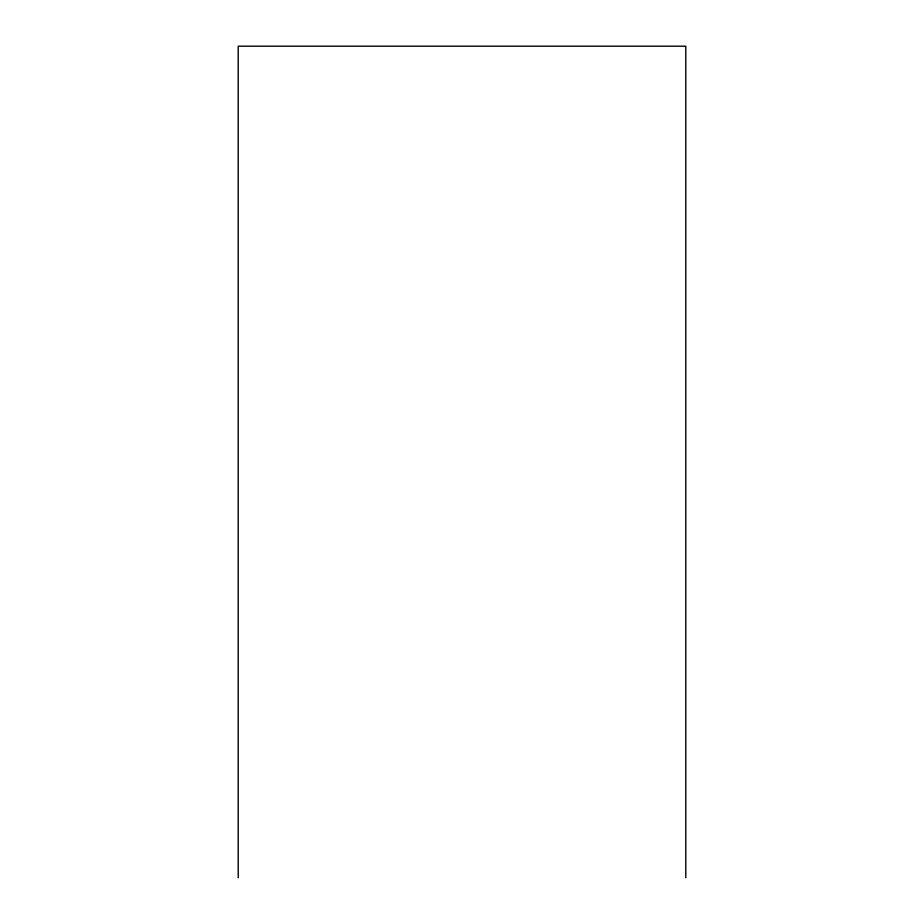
<?xml version="1.0" encoding="UTF-8"?>
<svg xmlns="http://www.w3.org/2000/svg" width="924" height="924" viewBox="0 0 924 924"><rect width="100%" height="100%" fill="white"/><g stroke="black" fill="none" stroke-linecap="round" stroke-linejoin="round"><path stroke-width="1.39" d="M685.781 877.8L685.781 46.2L238.219 46.2L238.219 877.8"/></g></svg>
